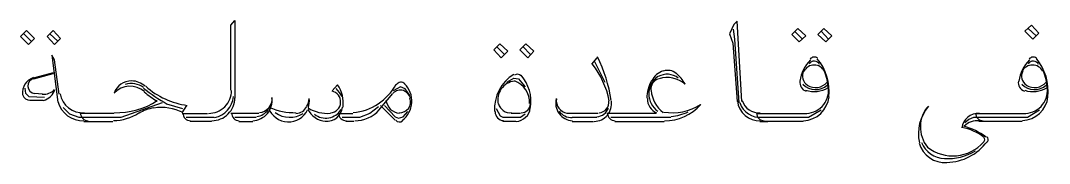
# Model space of a CAD drawing. Header units: millimetres. Extents: x -23396 to 106750, y 116 to 66281.
# Drawn here: x 30326 to 33598, y 56391 to 56848 of the extents above; entities that cross this region are included whole.
import ezdxf

# ---------------------------------------------------------------- set-up
doc = ezdxf.new("R2010")
doc.units = ezdxf.units.MM

msp = doc.modelspace()

# ---------------------------------------------------------------- linework, layer by layer
at = {"color": 0}
for p, q in [((30994.602, 56832.978), (31007.302, 56847.778)), ((31007.302, 56847.778), (31007.302, 56600.128)), ((32605.002, 56845.478), (32594.452, 56834.928)), ((32619.852, 56589.378), (32605.002, 56845.478)), ((30344.752, 56815.878), (30325.702, 56796.978)), ((30359.402, 56782.178), (30336.152, 56805.278)), ((30370.152, 56790.628), (30344.752, 56815.878)), ((30429.452, 56815.878), (30410.202, 56796.828)), ((30444.102, 56781.978), (30418.702, 56805.278)), ((30452.702, 56790.478), (30429.452, 56815.878)), ((30994.252, 56625.378), (30994.252, 56832.628)), ((32594.452, 56834.928), (32579.802, 56805.278)), ((32579.802, 56805.278), (32590.402, 56775.628)), ((32596.752, 56788.328), (32592.502, 56820.278)), ((32797.802, 56822.228), (32778.952, 56803.178)), ((32778.952, 56803.178), (32801.852, 56779.878)), ((32812.652, 56788.328), (32787.252, 56813.728)), ((32823.202, 56798.928), (32797.802, 56822.228)), ((32880.202, 56822.228), (32861.302, 56803.178)), ((32861.302, 56803.178), (32886.702, 56779.678)), ((32895.002, 56788.178), (32871.702, 56813.728)), ((32905.752, 56798.728), (32880.202, 56822.228)), ((33540.952, 56832.978), (33519.602, 56813.728)), ((33519.602, 56813.728), (33545.152, 56788.528)), ((33555.602, 56798.728), (33530.202, 56822.228)), ((33564.052, 56807.378), (33540.952, 56832.978)), ((33545.152, 56788.528), (33564.052, 56807.378)), ((30325.702, 56796.978), (30350.952, 56771.428)), ((30350.952, 56771.428), (30370.152, 56790.628)), ((30410.202, 56796.828), (30433.652, 56771.578)), ((30433.652, 56771.578), (30452.702, 56790.478)), ((31849.702, 56773.528), (31830.502, 56754.478)), ((31874.952, 56750.428), (31849.702, 56773.528)), ((31932.102, 56773.328), (31913.052, 56754.478)), ((31957.502, 56750.428), (31932.102, 56773.328)), ((32590.402, 56775.628), (32605.002, 56589.378)), ((32611.552, 56584.978), (32596.752, 56788.328)), ((32801.852, 56779.878), (32823.202, 56798.928)), ((32886.702, 56779.678), (32905.752, 56798.728)), ((30433.652, 56722.728), (30425.052, 56737.528)), ((30425.052, 56737.528), (30444.102, 56587.278)), ((31830.502, 56754.478), (31853.802, 56729.078)), ((31864.352, 56739.678), (31838.802, 56765.078)), ((31853.802, 56729.078), (31874.952, 56750.428)), ((31913.052, 56754.478), (31938.452, 56729.078)), ((31946.902, 56739.478), (31923.452, 56765.078)), ((31938.452, 56729.078), (31957.502, 56750.428)), ((30448.302, 56612.678), (30433.652, 56722.728)), ((32158.402, 56728.878), (32141.452, 56707.928)), ((32150.102, 56718.678), (32184.002, 56650.778)), ((30429.452, 56680.578), (30365.752, 56663.628)), ((30368.052, 56661.528), (30429.452, 56678.278)), ((30429.452, 56678.278), (30429.452, 56680.578)), ((31333.102, 56642.278), (31316.152, 56623.228)), ((31872.652, 56650.778), (31894.002, 56663.478)), ((31894.002, 56663.478), (31908.802, 56661.328)), ((31908.802, 56661.328), (31930.002, 56635.928)), ((30342.502, 56614.778), (30340.352, 56631.728)), ((30353.052, 56604.178), (30342.502, 56614.778)), ((30395.402, 56612.678), (30370.152, 56614.778)), ((31508.752, 56614.778), (31464.152, 56561.678)), ((31534.152, 56636.128), (31510.902, 56623.428)), ((31549.002, 56629.578), (31534.152, 56636.128)), ((31563.952, 56608.578), (31549.002, 56629.578)), ((30401.752, 56602.078), (30353.052, 56604.178)), ((30355.002, 56593.628), (30397.502, 56593.628)), ((30776.402, 56585.128), (30645.002, 56538.578)), ((30842.002, 56566.078), (30791.202, 56580.728)), ((30839.702, 56553.378), (30854.552, 56576.478)), ((31517.402, 56530.128), (31470.652, 56576.828)), ((31483.552, 56576.678), (31517.252, 56540.878)), ((30482.352, 56549.178), (30461.202, 56570.478)), ((30512.002, 56538.728), (30482.352, 56549.178)), ((30622.052, 56551.428), (30514.102, 56551.428)), ((30840.052, 56551.428), (30920.502, 56551.428)), ((31083.502, 56551.278), (30994.402, 56551.278)), ((31335.352, 56551.278), (31381.952, 56551.278)), ((31436.802, 56551.278), (31403.102, 56538.728)), ((31464.502, 56572.428), (31436.802, 56551.278)), ((31542.802, 56540.878), (31557.602, 56557.628)), ((31851.652, 56542.628), (31838.802, 56566.078)), ((31860.152, 56538.378), (31851.652, 56542.628)), ((31915.152, 56551.278), (31885.552, 56551.278)), ((31930.002, 56549.178), (31915.152, 56538.378)), ((32162.802, 56551.278), (32063.352, 56551.278)), ((32346.952, 56551.278), (32190.352, 56551.278)), ((32666.602, 56551.278), (32816.852, 56551.278)), ((32871.702, 56561.678), (32831.502, 56538.378)), ((33360.852, 56551.278), (33513.252, 56551.278)), ((33566.152, 56561.678), (33528.052, 56538.578)), ((30539.502, 56538.728), (30512.002, 56538.728)), ((30645.002, 56538.578), (30526.652, 56538.578)), ((30526.652, 56525.878), (30552.202, 56525.878)), ((30539.352, 56525.678), (30619.602, 56525.678)), ((30941.502, 56538.378), (30852.402, 56538.378)), ((30933.052, 56525.878), (30865.452, 56525.878)), ((31074.852, 56538.578), (31007.102, 56538.578)), ((31019.652, 56525.678), (31064.102, 56525.678)), ((31403.102, 56538.728), (31348.052, 56538.728)), ((31386.002, 56525.878), (31360.602, 56525.878)), ((31517.252, 56540.878), (31527.802, 56536.628)), ((31527.802, 56536.628), (31542.802, 56540.878)), ((31900.352, 56525.878), (31859.952, 56525.878)), ((31915.152, 56538.378), (31860.152, 56538.378)), ((32158.402, 56538.378), (32080.102, 56538.378)), ((32080.252, 56525.878), (32148.152, 56525.878)), ((32393.702, 56538.578), (32203.202, 56538.578)), ((32215.752, 56525.878), (32372.352, 56525.878)), ((32831.502, 56538.378), (32677.002, 56538.378)), ((32677.152, 56525.678), (32702.402, 56525.678)), ((32814.902, 56525.878), (32689.852, 56525.878)), ((33341.802, 56532.228), (33328.902, 56521.628)), ((33356.602, 56538.578), (33341.802, 56532.228)), ((33386.052, 56538.578), (33356.602, 56538.578)), ((33528.052, 56538.578), (33373.552, 56538.578)), ((33373.702, 56526.028), (33399.102, 56526.028)), ((33511.152, 56525.878), (33386.252, 56525.878))]:
    msp.add_line(p, q, dxfattribs=at)
for points in [[(32197.902, 56591.328), (32189.452, 56634.528), (32170.952, 56674.728), (32143.952, 56709.328)], [(32204.252, 56592.178), (32196.852, 56640.878), (32181.852, 56687.978), (32160.002, 56732.228)], [(32837.852, 56722.528), (32819.852, 56703.478), (32808.052, 56680.028), (32803.652, 56654.278)], [(32849.652, 56705.778), (32835.752, 56705.778), (32823.202, 56698.028), (32816.702, 56685.678)], [(32850.902, 56718.478), (32844.002, 56719.028), (32837.502, 56715.328), (32834.152, 56709.328)], [(32847.902, 56731.178), (32843.502, 56730.478), (32839.602, 56728.378), (32837.152, 56724.828)], [(32860.102, 56727.478), (32856.752, 56730.328), (32852.302, 56731.528), (32847.902, 56731.178)], [(32882.502, 56685.678), (32875.952, 56698.028), (32863.452, 56705.778), (32849.652, 56705.778)], [(32866.602, 56707.028), (32864.152, 56713.528), (32858.152, 56717.978), (32850.902, 56718.478)], [(32896.052, 56604.028), (32901.002, 56647.928), (32887.952, 56691.878), (32859.552, 56725.878)], [(33534.252, 56722.378), (33516.402, 56703.678), (33504.452, 56679.878), (33500.202, 56654.278)], [(33543.952, 56705.778), (33530.202, 56705.778), (33517.302, 56698.228), (33510.952, 56685.878)], [(33547.452, 56718.478), (33540.402, 56719.028), (33533.902, 56715.328), (33530.352, 56709.478)], [(33544.302, 56731.028), (33539.902, 56730.478), (33536.002, 56728.178), (33533.352, 56724.828)], [(33576.752, 56685.878), (33570.402, 56698.228), (33557.852, 56705.778), (33543.952, 56705.778)], [(33556.302, 56727.478), (33552.952, 56730.128), (33548.702, 56731.728), (33544.302, 56731.028)], [(33563.002, 56707.028), (33560.352, 56713.378), (33554.502, 56717.978), (33547.452, 56718.478)], [(33592.802, 56604.028), (33597.752, 56648.128), (33584.502, 56692.028), (33556.302, 56726.078)], [(31894.502, 56675.778), (31853.802, 56650.778), (31830.152, 56605.228), (31832.952, 56557.428)], [(31917.452, 56671.028), (31912.002, 56677.028), (31903.152, 56677.928), (31896.652, 56673.328)], [(31947.602, 56569.778), (31952.902, 56606.828), (31942.152, 56644.428), (31918.002, 56673.178)], [(32369.702, 56687.428), (32353.652, 56682.128), (32340.452, 56670.678), (32332.852, 56655.528)], [(32417.502, 56664.178), (32399.152, 56678.278), (32374.152, 56680.228), (32353.652, 56668.728)], [(32410.302, 56679.178), (32399.352, 56688.478), (32384.352, 56691.128), (32370.752, 56686.578)], [(32439.552, 56645.128), (32431.652, 56658.178), (32421.752, 56669.828), (32410.302, 56679.528)], [(32816.502, 56686.928), (32808.202, 56670.878), (32813.352, 56651.278), (32828.352, 56641.428)], [(32894.802, 56630.628), (32893.252, 56649.878), (32889.352, 56668.928), (32882.502, 56687.078)], [(33513.052, 56687.078), (33504.802, 56671.228), (33509.902, 56651.478), (33525.052, 56641.578)], [(33591.202, 56630.628), (33589.602, 56650.028), (33585.552, 56668.928), (33579.052, 56687.078)], [(30366.452, 56665.378), (30343.552, 56657.978), (30329.052, 56635.428), (30332.252, 56611.428)], [(30368.252, 56662.928), (30356.402, 56660.628), (30348.102, 56649.678), (30348.852, 56637.678)], [(30678.852, 56654.978), (30654.002, 56655.328), (30631.402, 56639.828), (30623.102, 56616.178)], [(30719.402, 56620.778), (30691.402, 56645.628), (30648.502, 56643.528), (30623.102, 56615.678)], [(30717.152, 56633.628), (30700.202, 56645.978), (30678.302, 56649.678), (30658.402, 56643.528)], [(30722.402, 56637.878), (30710.402, 56648.628), (30694.752, 56654.828), (30678.852, 56654.978)], [(31351.252, 56571.228), (31354.252, 56596.428), (31348.052, 56621.828), (31333.952, 56642.828)], [(31383.552, 56554.078), (31441.202, 56559.228), (31492.552, 56593.078), (31519.852, 56644.228)], [(31533.452, 56650.778), (31528.152, 56650.028), (31523.602, 56647.228), (31520.252, 56642.978)], [(31547.752, 56645.478), (31544.052, 56649.328), (31538.752, 56651.128), (31533.452, 56650.778)], [(31569.952, 56585.678), (31571.402, 56608.078), (31562.902, 56629.928), (31547.052, 56645.478)], [(31896.652, 56654.628), (31879.552, 56652.528), (31863.852, 56643.328), (31854.152, 56629.228)], [(31944.602, 56582.478), (31946.202, 56614.578), (31926.652, 56643.878), (31896.302, 56654.978)], [(32332.152, 56656.228), (32323.152, 56638.578), (32318.052, 56619.178), (32317.352, 56599.628)], [(32352.252, 56669.478), (32334.452, 56656.578), (32323.702, 56635.778), (32323.702, 56613.728)], [(32354.552, 56661.878), (32338.652, 56656.928), (32328.602, 56641.778), (32330.052, 56625.378)], [(32439.552, 56644.778), (32416.302, 56664.178), (32385.052, 56670.528), (32356.152, 56661.878)], [(32804.502, 56654.628), (32802.052, 56640.328), (32810.702, 56626.428), (32824.252, 56622.178)], [(32813.702, 56644.228), (32834.852, 56622.728), (32868.902, 56621.628), (32891.302, 56641.928)], [(32827.452, 56641.578), (32847.902, 56628.178), (32875.252, 56632.228), (32890.752, 56651.278)], [(33498.952, 56654.628), (33496.302, 56640.528), (33504.952, 56626.578), (33518.702, 56622.378)], [(33510.252, 56644.228), (33531.252, 56622.728), (33565.302, 56621.628), (33587.702, 56641.778)], [(33524.202, 56641.778), (33544.652, 56628.378), (33571.802, 56632.578), (33587.352, 56651.478)], [(30332.252, 56611.228), (30334.702, 56599.778), (30345.652, 56592.178), (30357.102, 56593.778)], [(30348.852, 56637.678), (30349.352, 56625.728), (30358.702, 56616.178), (30370.702, 56614.928)], [(30394.852, 56612.828), (30409.352, 56611.778), (30423.802, 56617.078), (30434.002, 56627.478)], [(30398.202, 56592.878), (30415.502, 56597.328), (30429.802, 56610.178), (30435.102, 56627.478)], [(30451.502, 56613.878), (30458.002, 56577.028), (30491.352, 56550.728), (30528.902, 56553.578)], [(30716.252, 56632.228), (30740.052, 56613.178), (30765.452, 56596.078), (30792.252, 56580.928)], [(30718.902, 56620.078), (30731.602, 56608.778), (30745.702, 56598.878), (30760.502, 56590.628)], [(30723.652, 56637.878), (30760.502, 56604.878), (30806.752, 56583.528), (30855.752, 56576.828)], [(30975.202, 56572.778), (30988.952, 56586.528), (30996.702, 56605.228), (30996.702, 56624.628)], [(31343.652, 56585.828), (31344.702, 56603.328), (31333.102, 56618.828), (31316.152, 56622.528)], [(31347.002, 56604.028), (31343.302, 56613.878), (31337.302, 56623.228), (31329.752, 56630.978)], [(31543.002, 56623.928), (31531.702, 56627.628), (31519.152, 56624.478), (31510.502, 56616.378)], [(31565.402, 56598.878), (31562.902, 56610.728), (31554.452, 56620.078), (31543.002, 56623.928)], [(31854.152, 56629.228), (31844.252, 56615.128), (31840.902, 56597.478), (31844.952, 56580.728)], [(32323.702, 56613.728), (32323.702, 56591.678), (32334.452, 56570.828), (32352.252, 56557.978)], [(32330.752, 56624.628), (32333.752, 56596.778), (32348.002, 56571.228), (32369.702, 56553.728)], [(32823.052, 56625.178), (32846.302, 56617.928), (32871.902, 56620.428), (32893.402, 56632.578)], [(32874.702, 56573.478), (32889.552, 56588.828), (32896.752, 56609.678), (32895.002, 56630.628)], [(33519.402, 56624.978), (33542.902, 56617.778), (33568.302, 56620.578), (33589.602, 56632.578)], [(33571.102, 56573.478), (33585.752, 56588.678), (33593.152, 56609.478), (33591.202, 56630.628)], [(30444.602, 56588.828), (30454.302, 56551.778), (30488.902, 56526.378), (30527.352, 56527.978)], [(30623.652, 56553.578), (30672.152, 56551.978), (30720.152, 56565.578), (30760.502, 56592.728)], [(30943.102, 56538.028), (30975.552, 56544.728), (30999.702, 56572.078), (31002.702, 56605.078)], [(30985.752, 56549.528), (30999.552, 56563.278), (31007.302, 56581.978), (31007.302, 56601.528)], [(31085.052, 56553.728), (31109.052, 56556.228), (31127.052, 56577.378), (31125.802, 56601.728)], [(31110.652, 56551.078), (31122.302, 56565.228), (31127.402, 56583.378), (31125.102, 56601.178)], [(31236.252, 56574.378), (31239.952, 56581.978), (31242.402, 56590.278), (31243.652, 56598.728)], [(31241.202, 56569.778), (31244.002, 56579.328), (31244.702, 56589.178), (31243.652, 56599.078)], [(31311.402, 56553.378), (31328.652, 56554.778), (31342.452, 56568.578), (31343.652, 56585.828)], [(31487.752, 56593.778), (31490.252, 56571.578), (31507.902, 56553.928), (31530.302, 56551.628)], [(31539.652, 56529.028), (31557.452, 56542.628), (31568.552, 56563.278), (31569.952, 56585.678)], [(31559.052, 56567.478), (31565.902, 56576.678), (31567.652, 56588.478), (31563.952, 56599.428)], [(31846.002, 56582.128), (31850.252, 56563.628), (31867.902, 56551.278), (31886.752, 56553.728)], [(31938.602, 56561.678), (31944.102, 56567.328), (31947.102, 56574.728), (31946.902, 56582.478)], [(32029.452, 56598.878), (32025.052, 56582.678), (32028.052, 56565.028), (32038.102, 56551.278)], [(32029.802, 56597.828), (32027.002, 56575.778), (32041.802, 56555.678), (32063.502, 56551.778)], [(32189.452, 56565.578), (32195.452, 56572.778), (32197.902, 56582.328), (32196.502, 56591.478)], [(32191.902, 56545.628), (32202.502, 56558.128), (32207.102, 56574.578), (32204.602, 56590.778)], [(32319.252, 56598.878), (32318.402, 56578.978), (32330.052, 56560.428), (32348.552, 56552.678)], [(32371.302, 56555.528), (32412.052, 56548.828), (32453.852, 56557.428), (32488.452, 56580.028)], [(32373.602, 56527.828), (32417.502, 56527.828), (32459.652, 56546.678), (32489.152, 56579.678)], [(32605.552, 56591.328), (32609.452, 56554.078), (32641.552, 56526.578), (32678.552, 56527.978)], [(32613.152, 56585.678), (32623.202, 56555.328), (32652.652, 56536.078), (32684.402, 56538.928)], [(32620.702, 56592.028), (32628.502, 56567.328), (32652.302, 56551.428), (32678.202, 56553.378)], [(32815.452, 56527.978), (32857.802, 56529.928), (32892.202, 56562.378), (32896.752, 56604.378)], [(33213.402, 56574.178), (33185.852, 56542.078), (33175.102, 56498.878), (33184.302, 56457.628)], [(33212.852, 56574.928), (33179.702, 56537.878), (33178.652, 56482.128), (33210.202, 56443.828)], [(33511.852, 56528.178), (33554.002, 56530.128), (33588.752, 56562.378), (33593.152, 56604.378)], [(30516.052, 56552.528), (30516.052, 56545.978), (30518.702, 56539.628), (30523.302, 56535.228)], [(30621.152, 56528.178), (30649.752, 56529.028), (30677.452, 56537.328), (30701.602, 56552.678)], [(30748.902, 56568.928), (30732.302, 56566.428), (30716.602, 56560.628), (30702.502, 56551.778)], [(30842.552, 56553.728), (30813.602, 56568.228), (30781.152, 56573.328), (30749.402, 56568.378)], [(30841.852, 56552.528), (30841.852, 56545.978), (30844.302, 56539.628), (30849.052, 56535.028)], [(30923.152, 56551.278), (30942.552, 56551.278), (30961.452, 56558.878), (30975.202, 56572.778)], [(30933.752, 56527.978), (30953.302, 56527.978), (30972.002, 56535.578), (30985.752, 56549.528)], [(30996.702, 56552.528), (30996.702, 56545.978), (30999.152, 56539.628), (31003.752, 56535.228)], [(31063.902, 56527.978), (31082.102, 56528.678), (31099.002, 56537.178), (31110.652, 56551.078)], [(31076.952, 56541.228), (31091.602, 56543.328), (31104.652, 56551.078), (31113.302, 56563.078)], [(31114.702, 56568.028), (31123.902, 56542.478), (31147.702, 56524.828), (31174.852, 56523.928)], [(31117.002, 56570.478), (31143.802, 56559.028), (31172.752, 56553.228), (31202.202, 56553.578)], [(31135.852, 56553.928), (31161.802, 56534.678), (31197.102, 56533.628), (31224.402, 56551.428)], [(31174.852, 56523.928), (31202.002, 56522.678), (31227.252, 56538.378), (31238.352, 56563.078)], [(31201.502, 56551.278), (31216.302, 56551.428), (31229.702, 56560.278), (31236.052, 56573.478)], [(31239.602, 56565.028), (31249.652, 56542.828), (31271.152, 56527.828), (31295.702, 56526.028)], [(31239.952, 56568.928), (31261.452, 56555.678), (31286.352, 56549.678), (31311.402, 56551.628)], [(31260.402, 56548.428), (31273.302, 56538.378), (31289.852, 56534.528), (31306.102, 56537.328)], [(31294.252, 56526.028), (31321.952, 56523.928), (31346.502, 56544.028), (31349.652, 56571.728)], [(31306.102, 56537.328), (31322.152, 56539.978), (31336.252, 56549.678), (31345.052, 56563.428)], [(31337.152, 56552.528), (31337.152, 56545.828), (31339.802, 56539.628), (31344.352, 56535.028)], [(31388.452, 56527.978), (31418.252, 56527.828), (31446.652, 56540.328), (31466.602, 56562.228)], [(31530.102, 56553.228), (31541.552, 56553.028), (31552.152, 56558.528), (31559.052, 56567.478)], [(31834.902, 56556.928), (31834.752, 56541.928), (31846.202, 56529.378), (31861.202, 56528.178)], [(31901.602, 56525.878), (31925.052, 56526.928), (31944.102, 56545.078), (31946.552, 56568.578)], [(31918.002, 56553.378), (31925.552, 56553.228), (31933.152, 56556.378), (31938.602, 56561.678)], [(32038.102, 56551.278), (32048.002, 56537.528), (32063.852, 56528.878), (32080.802, 56527.978)], [(32038.302, 56558.328), (32047.802, 56545.078), (32063.852, 56537.528), (32080.252, 56538.728)], [(32149.752, 56525.878), (32166.152, 56526.028), (32181.502, 56533.478), (32191.902, 56545.628)], [(32158.752, 56540.878), (32175.152, 56542.078), (32189.452, 56552.528), (32195.452, 56567.678)], [(32165.302, 56553.578), (32174.802, 56553.928), (32183.652, 56558.328), (32189.452, 56565.578)], [(32192.252, 56552.328), (32192.252, 56545.828), (32194.902, 56539.628), (32199.502, 56535.028)], [(32394.752, 56541.378), (32413.452, 56543.178), (32431.652, 56548.078), (32448.552, 56556.028)], [(32666.402, 56552.528), (32666.402, 56545.828), (32668.852, 56539.628), (32673.452, 56535.028)], [(32818.102, 56551.428), (32839.452, 56550.228), (32859.902, 56558.328), (32874.702, 56573.478)], [(33374.952, 56551.078), (33347.252, 56552.678), (33323.102, 56532.378), (33319.052, 56504.878)], [(33362.802, 56552.328), (33362.802, 56545.828), (33365.252, 56539.628), (33370.002, 56535.028)], [(33514.652, 56551.278), (33535.652, 56550.378), (33556.302, 56558.328), (33571.102, 56573.478)], [(30523.302, 56535.228), (30527.852, 56530.628), (30534.202, 56527.978), (30540.552, 56527.978)], [(30849.052, 56535.028), (30853.652, 56530.478), (30859.852, 56527.828), (30866.352, 56527.828)], [(31003.752, 56535.228), (31008.152, 56530.628), (31014.502, 56527.978), (31021.052, 56527.978)], [(31344.352, 56535.028), (31348.952, 56530.628), (31355.152, 56527.978), (31361.852, 56527.978)], [(31518.802, 56529.728), (31524.302, 56522.878), (31534.002, 56521.978), (31540.852, 56527.128)], [(32199.502, 56535.028), (32204.102, 56530.628), (32210.252, 56527.828), (32216.802, 56527.828)], [(32673.452, 56535.028), (32678.202, 56530.478), (32684.552, 56527.828), (32690.902, 56527.978)], [(33396.302, 56475.978), (33374.802, 56491.678), (33350.802, 56503.278), (33325.202, 56510.328)], [(33375.502, 56527.478), (33357.302, 56529.928), (33339.152, 56523.228), (33326.452, 56510.178)], [(33370.002, 56535.028), (33374.602, 56530.478), (33380.802, 56527.828), (33387.302, 56527.828)], [(33390.152, 56474.528), (33369.502, 56491.128), (33344.802, 56502.078), (33318.852, 56506.628)], [(33401.252, 56460.978), (33404.752, 56466.228), (33403.552, 56473.478), (33398.402, 56477.028)], [(33183.952, 56456.028), (33194.702, 56417.228), (33231.752, 56391.478), (33271.952, 56394.978)], [(33190.802, 56458.678), (33202.802, 56428.528), (33231.752, 56408.378), (33264.202, 56407.328)], [(33209.502, 56443.128), (33264.552, 56400.978), (33343.052, 56408.378), (33389.052, 56460.278)], [(33271.752, 56394.628), (33322.202, 56396.428), (33369.302, 56420.728), (33399.652, 56461.128)], [(33392.402, 56467.478), (33392.402, 56469.778), (33391.352, 56471.878), (33389.752, 56473.478)], [(33389.752, 56461.828), (33391.352, 56463.078), (33392.402, 56465.378), (33392.402, 56467.478)], [(33264.002, 56407.678), (33298.602, 56404.878), (33333.352, 56413.528), (33362.602, 56432.378)]]:
    msp.add_open_spline(points, degree=3, dxfattribs=at)

doc.saveas('drawing.dxf')
